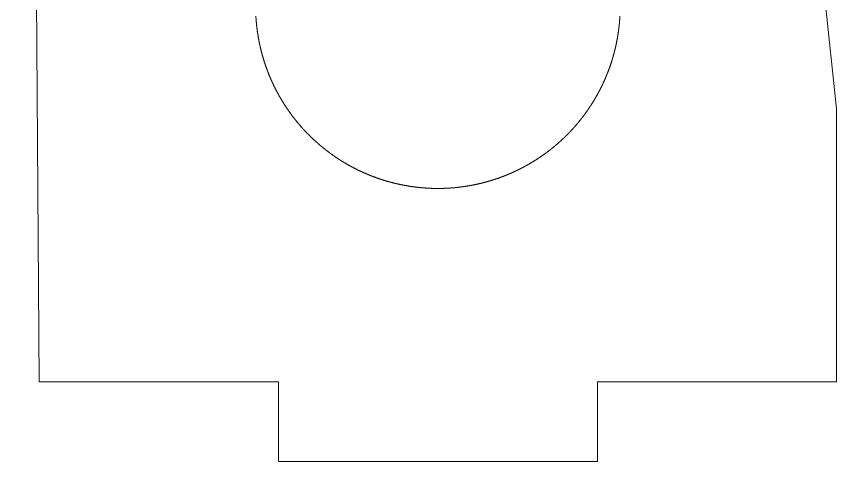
# Model space of a CAD drawing. Extents: x -174 to 35, y -750 to 0.
# Drawn here: x -174.47 to -156.47, y -729.12 to -719.34 of the extents above; entities that cross this region are included whole.
import ezdxf

# ---------------------------------------------------------------- set-up
doc = ezdxf.new("R2010")
doc.units = 0
doc.layers.get('0').update_dxf_attribs({"linetype": 'CONTINUOUS', "lineweight": 5, "true_color": 0xffffff})

# ---------------------------------------------------------------- blocks, each defined once
blk = doc.blocks.new('SHAPE2DVIEW')
at = {"color": 0}
for p, q in [((-145, 0), (-140, -732.5)), ((35, -672.5), (-37.2, 0)), ((35, -732.5), (35, -672.5)), ((-140, -732.5), (-87.5, -732.5)), ((-87.5, -732.5), (-87.5, -750)), ((-17.5, -732.5), (35, -732.5)), ((-17.5, -750), (-17.5, -732.5)), ((-87.5, -750), (-17.5, -750))]:
    blk.add_line(p, q, dxfattribs=at)
blk.add_lwpolyline([(-12.56, -652.19), (-12.56, -652.24), (-12.57, -652.29), (-12.57, -652.33), (-12.57, -652.38), (-12.57, -652.43), (-12.58, -652.48), (-12.58, -652.53), (-12.58, -652.58), (-12.59, -652.63), (-12.59, -652.68), (-12.59, -652.73), (-12.6, -652.78), (-12.6, -652.83), (-12.6, -652.88), (-12.61, -652.93), (-12.61, -652.98), (-12.62, -653.03), (-12.62, -653.08), (-12.62, -653.13), (-12.63, -653.18), (-12.63, -653.23), (-12.63, -653.28), (-12.64, -653.33), (-12.64, -653.38), (-12.65, -653.43), (-12.65, -653.48), (-12.66, -653.53), (-12.66, -653.58), (-12.67, -653.63), (-12.67, -653.68), (-12.67, -653.73), (-12.68, -653.78), (-12.68, -653.83), (-12.69, -653.88), (-12.69, -653.93), (-12.7, -653.98), (-12.7, -654.03), (-12.71, -654.08), (-12.71, -654.13), (-12.72, -654.18), (-12.72, -654.23), (-12.73, -654.28), (-12.73, -654.33), (-12.74, -654.38), (-12.75, -654.43), (-12.75, -654.48), (-12.76, -654.53), (-12.76, -654.58), (-12.77, -654.63), (-12.77, -654.68), (-12.78, -654.73), (-12.79, -654.77), (-12.79, -654.82), (-12.8, -654.87), (-12.8, -654.92), (-12.81, -654.97), (-12.82, -655.02), (-12.82, -655.07), (-12.83, -655.12), (-12.84, -655.17), (-12.84, -655.22), (-12.85, -655.27), (-12.86, -655.32), (-12.86, -655.37), (-12.87, -655.42), (-12.88, -655.47), (-12.88, -655.52), (-12.89, -655.57), (-12.9, -655.62), (-12.9, -655.67), (-12.91, -655.72), (-12.92, -655.77), (-12.93, -655.82), (-12.93, -655.87), (-12.94, -655.91), (-12.95, -655.96), (-12.95, -656.01), (-12.96, -656.06), (-12.97, -656.11), (-12.98, -656.16), (-12.99, -656.21), (-12.99, -656.26), (-13, -656.31), (-13.01, -656.36), (-13.02, -656.41), (-13.02, -656.46), (-13.03, -656.51), (-13.04, -656.56), (-13.05, -656.61), (-13.06, -656.66), (-13.07, -656.7), (-13.07, -656.75), (-13.08, -656.8), (-13.09, -656.85), (-13.1, -656.9), (-13.11, -656.95), (-13.12, -657), (-13.13, -657.05), (-13.13, -657.1), (-13.14, -657.15), (-13.15, -657.2), (-13.16, -657.25), (-13.17, -657.3), (-13.18, -657.34), (-13.19, -657.39), (-13.2, -657.44), (-13.21, -657.49), (-13.22, -657.54), (-13.23, -657.59), (-13.24, -657.64), (-13.25, -657.69), (-13.26, -657.74), (-13.27, -657.79), (-13.27, -657.84), (-13.28, -657.88), (-13.29, -657.93), (-13.3, -657.98), (-13.31, -658.03), (-13.32, -658.08), (-13.33, -658.13), (-13.34, -658.18), (-13.36, -658.23), (-13.37, -658.28), (-13.38, -658.33), (-13.39, -658.37), (-13.4, -658.42), (-13.41, -658.47), (-13.42, -658.52), (-13.43, -658.57), (-13.44, -658.62), (-13.45, -658.67), (-13.46, -658.72), (-13.47, -658.76), (-13.48, -658.81), (-13.49, -658.86), (-13.51, -658.91), (-13.52, -658.96), (-13.53, -659.01), (-13.54, -659.06), (-13.55, -659.11), (-13.56, -659.15), (-13.57, -659.2), (-13.58, -659.25), (-13.6, -659.3), (-13.61, -659.35), (-13.62, -659.4), (-13.63, -659.45), (-13.64, -659.49), (-13.66, -659.54), (-13.67, -659.59), (-13.68, -659.64), (-13.69, -659.69), (-13.7, -659.74), (-13.72, -659.79), (-13.73, -659.83), (-13.74, -659.88), (-13.75, -659.93), (-13.76, -659.98), (-13.78, -660.03), (-13.79, -660.08), (-13.8, -660.12), (-13.82, -660.17), (-13.83, -660.22), (-13.84, -660.27), (-13.85, -660.32), (-13.87, -660.37), (-13.88, -660.41), (-13.89, -660.46), (-13.91, -660.51), (-13.92, -660.56), (-13.93, -660.61), (-13.95, -660.66), (-13.96, -660.7), (-13.97, -660.75), (-13.99, -660.8), (-14, -660.85), (-14.01, -660.9), (-14.03, -660.94), (-14.04, -660.99), (-14.05, -661.04), (-14.07, -661.09), (-14.08, -661.14), (-14.1, -661.19), (-14.11, -661.23), (-14.12, -661.28), (-14.14, -661.33), (-14.15, -661.38), (-14.17, -661.42), (-14.18, -661.47), (-14.2, -661.52), (-14.21, -661.57), (-14.22, -661.62), (-14.24, -661.66), (-14.25, -661.71), (-14.27, -661.76), (-14.28, -661.81), (-14.3, -661.86), (-14.31, -661.9), (-14.33, -661.95), (-14.34, -662), (-14.36, -662.05), (-14.37, -662.09), (-14.39, -662.14), (-14.4, -662.19), (-14.42, -662.24), (-14.43, -662.28), (-14.45, -662.33), (-14.46, -662.38), (-14.48, -662.43), (-14.49, -662.47), (-14.51, -662.52), (-14.53, -662.57), (-14.54, -662.62), (-14.56, -662.66), (-14.57, -662.71), (-14.59, -662.76), (-14.61, -662.81), (-14.62, -662.85), (-14.64, -662.9), (-14.65, -662.95), (-14.67, -663), (-14.69, -663.04), (-14.7, -663.09), (-14.72, -663.14), (-14.74, -663.19), (-14.75, -663.23), (-14.77, -663.28), (-14.79, -663.33), (-14.8, -663.37), (-14.82, -663.42), (-14.84, -663.47), (-14.85, -663.51), (-14.87, -663.56), (-14.89, -663.61), (-14.9, -663.66), (-14.92, -663.7), (-14.94, -663.75), (-14.95, -663.8), (-14.97, -663.84), (-14.99, -663.89), (-15.01, -663.94), (-15.02, -663.98), (-15.04, -664.03), (-15.06, -664.08), (-15.08, -664.12), (-15.09, -664.17), (-15.11, -664.22), (-15.13, -664.27), (-15.15, -664.31), (-15.17, -664.36), (-15.18, -664.41), (-15.2, -664.45), (-15.22, -664.5), (-15.24, -664.55), (-15.26, -664.59), (-15.27, -664.64), (-15.29, -664.68), (-15.31, -664.73), (-15.33, -664.78), (-15.35, -664.82), (-15.37, -664.87), (-15.39, -664.92), (-15.4, -664.96), (-15.42, -665.01), (-15.44, -665.06), (-15.46, -665.1), (-15.48, -665.15), (-15.5, -665.19), (-15.52, -665.24), (-15.54, -665.29), (-15.56, -665.33), (-15.57, -665.38), (-15.59, -665.43), (-15.61, -665.47), (-15.63, -665.52), (-15.65, -665.56), (-15.67, -665.61), (-15.69, -665.66), (-15.71, -665.7), (-15.73, -665.75), (-15.75, -665.79), (-15.77, -665.84), (-15.79, -665.89), (-15.81, -665.93), (-15.83, -665.98), (-15.85, -666.02), (-15.87, -666.07), (-15.89, -666.12), (-15.91, -666.16), (-15.93, -666.21), (-15.95, -666.25), (-15.97, -666.3), (-15.99, -666.34), (-16.01, -666.39), (-16.03, -666.43), (-16.05, -666.48), (-16.07, -666.53), (-16.09, -666.57), (-16.11, -666.62), (-16.14, -666.66), (-16.16, -666.71), (-16.18, -666.75), (-16.2, -666.8), (-16.22, -666.84), (-16.24, -666.89), (-16.26, -666.93), (-16.28, -666.98), (-16.3, -667.03), (-16.33, -667.07), (-16.35, -667.12), (-16.37, -667.16), (-16.39, -667.21), (-16.41, -667.25), (-16.43, -667.3), (-16.45, -667.34), (-16.48, -667.39), (-16.5, -667.43), (-16.52, -667.48), (-16.54, -667.52), (-16.56, -667.57), (-16.59, -667.61), (-16.61, -667.66), (-16.63, -667.7), (-16.65, -667.75), (-16.67, -667.79), (-16.7, -667.84), (-16.72, -667.88), (-16.74, -667.92), (-16.76, -667.97), (-16.79, -668.01), (-16.81, -668.06), (-16.83, -668.1), (-16.85, -668.15), (-16.88, -668.19), (-16.9, -668.24), (-16.92, -668.28), (-16.94, -668.33), (-16.97, -668.37), (-16.99, -668.41), (-17.01, -668.46), (-17.04, -668.5), (-17.06, -668.55), (-17.08, -668.59), (-17.11, -668.64), (-17.13, -668.68), (-17.15, -668.72), (-17.18, -668.77), (-17.2, -668.81), (-17.22, -668.86), (-17.25, -668.9), (-17.27, -668.95), (-17.29, -668.99), (-17.32, -669.03), (-17.34, -669.08), (-17.37, -669.12), (-17.39, -669.17), (-17.41, -669.21), (-17.44, -669.25), (-17.46, -669.3), (-17.49, -669.34), (-17.51, -669.38), (-17.53, -669.43), (-17.56, -669.47), (-17.58, -669.52), (-17.61, -669.56), (-17.63, -669.6), (-17.66, -669.65), (-17.68, -669.69), (-17.71, -669.73), (-17.73, -669.78), (-17.76, -669.82), (-17.78, -669.86), (-17.81, -669.91), (-17.83, -669.95), (-17.86, -669.99), (-17.88, -670.04), (-17.91, -670.08), (-17.93, -670.12), (-17.96, -670.17), (-17.98, -670.21), (-18.01, -670.25), (-18.03, -670.3), (-18.06, -670.34), (-18.08, -670.38), (-18.11, -670.42), (-18.13, -670.47), (-18.16, -670.51), (-18.18, -670.55), (-18.21, -670.6), (-18.24, -670.64), (-18.26, -670.68), (-18.29, -670.73), (-18.31, -670.77), (-18.34, -670.81), (-18.37, -670.85), (-18.39, -670.9), (-18.42, -670.94), (-18.44, -670.98), (-18.47, -671.02), (-18.5, -671.07), (-18.52, -671.11), (-18.55, -671.15), (-18.58, -671.19), (-18.6, -671.24), (-18.63, -671.28), (-18.66, -671.32), (-18.68, -671.36), (-18.71, -671.41), (-18.74, -671.45), (-18.76, -671.49), (-18.79, -671.53), (-18.82, -671.57), (-18.84, -671.62), (-18.87, -671.66), (-18.9, -671.7), (-18.92, -671.74), (-18.95, -671.78), (-18.98, -671.83), (-19.01, -671.87), (-19.03, -671.91), (-19.06, -671.95), (-19.09, -671.99), (-19.12, -672.03), (-19.14, -672.08), (-19.17, -672.12), (-19.2, -672.16), (-19.23, -672.2), (-19.25, -672.24), (-19.28, -672.28), (-19.31, -672.33), (-19.34, -672.37), (-19.37, -672.41), (-19.39, -672.45), (-19.42, -672.49), (-19.45, -672.53), (-19.48, -672.57), (-19.51, -672.62), (-19.54, -672.66), (-19.56, -672.7), (-19.59, -672.74), (-19.62, -672.78), (-19.65, -672.82), (-19.68, -672.86), (-19.71, -672.9), (-19.73, -672.94), (-19.76, -672.99), (-19.79, -673.03), (-19.82, -673.07), (-19.85, -673.11), (-19.88, -673.15), (-19.91, -673.19), (-19.94, -673.23), (-19.97, -673.27), (-20, -673.31), (-20.02, -673.35), (-20.05, -673.39), (-20.08, -673.43), (-20.11, -673.47), (-20.14, -673.51), (-20.17, -673.55), (-20.2, -673.6), (-20.23, -673.64), (-20.26, -673.68), (-20.29, -673.72), (-20.32, -673.76), (-20.35, -673.8), (-20.38, -673.84), (-20.41, -673.88), (-20.44, -673.92), (-20.47, -673.96), (-20.5, -674), (-20.53, -674.04), (-20.56, -674.08), (-20.59, -674.12), (-20.62, -674.16), (-20.65, -674.2), (-20.68, -674.24), (-20.71, -674.28), (-20.74, -674.32), (-20.77, -674.36), (-20.8, -674.4), (-20.83, -674.43), (-20.86, -674.47), (-20.89, -674.51), (-20.92, -674.55), (-20.95, -674.59), (-20.98, -674.63), (-21.01, -674.67), (-21.05, -674.71), (-21.08, -674.75), (-21.11, -674.79), (-21.14, -674.83), (-21.17, -674.87), (-21.2, -674.91), (-21.23, -674.95), (-21.26, -674.99), (-21.29, -675.02), (-21.33, -675.06), (-21.36, -675.1), (-21.39, -675.14), (-21.42, -675.18), (-21.45, -675.22), (-21.48, -675.26), (-21.51, -675.3), (-21.55, -675.34), (-21.58, -675.37), (-21.61, -675.41), (-21.64, -675.45), (-21.67, -675.49), (-21.71, -675.53), (-21.74, -675.57), (-21.77, -675.6), (-21.8, -675.64), (-21.83, -675.68), (-21.87, -675.72), (-21.9, -675.76), (-21.93, -675.8), (-21.96, -675.83), (-21.99, -675.87), (-22.03, -675.91), (-22.06, -675.95), (-22.09, -675.99), (-22.12, -676.03), (-22.16, -676.06), (-22.19, -676.1), (-22.22, -676.14), (-22.25, -676.18), (-22.29, -676.21), (-22.32, -676.25), (-22.35, -676.29), (-22.39, -676.33), (-22.42, -676.37), (-22.45, -676.4), (-22.48, -676.44), (-22.52, -676.48), (-22.55, -676.52), (-22.58, -676.55), (-22.62, -676.59), (-22.65, -676.63), (-22.68, -676.66), (-22.72, -676.7), (-22.75, -676.74), (-22.78, -676.78), (-22.82, -676.81), (-22.85, -676.85), (-22.88, -676.89), (-22.92, -676.92), (-22.95, -676.96), (-22.99, -677), (-23.02, -677.04), (-23.05, -677.07), (-23.09, -677.11), (-23.12, -677.15), (-23.16, -677.18), (-23.19, -677.22), (-23.22, -677.26), (-23.26, -677.29), (-23.29, -677.33), (-23.33, -677.37), (-23.36, -677.4), (-23.39, -677.44), (-23.43, -677.47), (-23.46, -677.51), (-23.5, -677.55), (-23.53, -677.58), (-23.57, -677.62), (-23.6, -677.66), (-23.64, -677.69), (-23.67, -677.73), (-23.7, -677.76), (-23.74, -677.8), (-23.77, -677.84), (-23.81, -677.87), (-23.84, -677.91), (-23.88, -677.94), (-23.91, -677.98), (-23.95, -678.01), (-23.98, -678.05), (-24.02, -678.09), (-24.05, -678.12), (-24.09, -678.16), (-24.12, -678.19), (-24.16, -678.23), (-24.19, -678.26), (-24.23, -678.3), (-24.27, -678.33), (-24.3, -678.37), (-24.34, -678.4), (-24.37, -678.44), (-24.41, -678.47), (-24.44, -678.51), (-24.48, -678.54), (-24.51, -678.58), (-24.55, -678.61), (-24.59, -678.65), (-24.62, -678.68), (-24.66, -678.72), (-24.69, -678.75), (-24.73, -678.79), (-24.77, -678.82), (-24.8, -678.86), (-24.84, -678.89), (-24.87, -678.93), (-24.91, -678.96), (-24.95, -679), (-24.98, -679.03), (-25.02, -679.07), (-25.06, -679.1), (-25.09, -679.13), (-25.13, -679.17), (-25.16, -679.2), (-25.2, -679.24), (-25.24, -679.27), (-25.27, -679.3), (-25.31, -679.34), (-25.35, -679.37), (-25.38, -679.41), (-25.42, -679.44), (-25.46, -679.47), (-25.49, -679.51), (-25.53, -679.54), (-25.57, -679.58), (-25.61, -679.61), (-25.64, -679.64), (-25.68, -679.68), (-25.72, -679.71), (-25.75, -679.74), (-25.79, -679.78), (-25.83, -679.81), (-25.87, -679.84), (-25.9, -679.88), (-25.94, -679.91), (-25.98, -679.94), (-26.02, -679.98), (-26.05, -680.01), (-26.09, -680.04), (-26.13, -680.08), (-26.17, -680.11), (-26.2, -680.14), (-26.24, -680.17), (-26.28, -680.21), (-26.32, -680.24), (-26.35, -680.27), (-26.39, -680.3), (-26.43, -680.34), (-26.47, -680.37), (-26.51, -680.4), (-26.54, -680.43), (-26.58, -680.47), (-26.62, -680.5), (-26.66, -680.53), (-26.7, -680.56), (-26.73, -680.6), (-26.77, -680.63), (-26.81, -680.66), (-26.85, -680.69), (-26.89, -680.73), (-26.93, -680.76), (-26.96, -680.79), (-27, -680.82), (-27.04, -680.85), (-27.08, -680.88), (-27.12, -680.92), (-27.16, -680.95), (-27.2, -680.98), (-27.24, -681.01), (-27.27, -681.04), (-27.31, -681.07), (-27.35, -681.11), (-27.39, -681.14), (-27.43, -681.17), (-27.47, -681.2), (-27.51, -681.23), (-27.55, -681.26), (-27.59, -681.29), (-27.62, -681.32), (-27.66, -681.36), (-27.7, -681.39), (-27.74, -681.42), (-27.78, -681.45), (-27.82, -681.48), (-27.86, -681.51), (-27.9, -681.54), (-27.94, -681.57), (-27.98, -681.6), (-28.02, -681.63), (-28.06, -681.66), (-28.1, -681.69), (-28.14, -681.72), (-28.18, -681.76), (-28.22, -681.79), (-28.26, -681.82), (-28.3, -681.85), (-28.34, -681.88), (-28.38, -681.91), (-28.42, -681.94), (-28.46, -681.97), (-28.5, -682), (-28.54, -682.03), (-28.58, -682.06), (-28.62, -682.09), (-28.66, -682.12), (-28.7, -682.15), (-28.74, -682.18), (-28.78, -682.21), (-28.82, -682.24), (-28.86, -682.26), (-28.9, -682.29), (-28.94, -682.32), (-28.98, -682.35), (-29.02, -682.38), (-29.06, -682.41), (-29.1, -682.44), (-29.14, -682.47), (-29.18, -682.5), (-29.22, -682.53), (-29.26, -682.56), (-29.3, -682.59), (-29.34, -682.62), (-29.38, -682.64), (-29.43, -682.67), (-29.47, -682.7), (-29.51, -682.73), (-29.55, -682.76), (-29.59, -682.79), (-29.63, -682.82), (-29.67, -682.85), (-29.71, -682.87), (-29.75, -682.9), (-29.79, -682.93), (-29.84, -682.96), (-29.88, -682.99), (-29.92, -683.02), (-29.96, -683.04), (-30, -683.07), (-30.04, -683.1), (-30.08, -683.13), (-30.12, -683.16), (-30.17, -683.18), (-30.21, -683.21), (-30.25, -683.24), (-30.29, -683.27), (-30.33, -683.3), (-30.37, -683.32), (-30.42, -683.35), (-30.46, -683.38), (-30.5, -683.41), (-30.54, -683.43), (-30.58, -683.46), (-30.62, -683.49), (-30.67, -683.52), (-30.71, -683.54), (-30.75, -683.57), (-30.79, -683.6), (-30.83, -683.62), (-30.88, -683.65), (-30.92, -683.68), (-30.96, -683.71), (-31, -683.73), (-31.04, -683.76), (-31.09, -683.79), (-31.13, -683.81), (-31.17, -683.84), (-31.21, -683.87), (-31.26, -683.89), (-31.3, -683.92), (-31.34, -683.95), (-31.38, -683.97), (-31.43, -684), (-31.47, -684.02), (-31.51, -684.05), (-31.55, -684.08), (-31.6, -684.1), (-31.64, -684.13), (-31.68, -684.16), (-31.72, -684.18), (-31.77, -684.21), (-31.81, -684.23), (-31.85, -684.26), (-31.9, -684.28), (-31.94, -684.31), (-31.98, -684.34), (-32.02, -684.36), (-32.07, -684.39), (-32.11, -684.41), (-32.15, -684.44), (-32.2, -684.46), (-32.24, -684.49), (-32.28, -684.51), (-32.33, -684.54), (-32.37, -684.56), (-32.41, -684.59), (-32.46, -684.62), (-32.5, -684.64), (-32.54, -684.67), (-32.59, -684.69), (-32.63, -684.71), (-32.67, -684.74), (-32.72, -684.76), (-32.76, -684.79), (-32.8, -684.81), (-32.85, -684.84), (-32.89, -684.86), (-32.93, -684.89), (-32.98, -684.91), (-33.02, -684.94), (-33.06, -684.96), (-33.11, -684.98), (-33.15, -685.01), (-33.2, -685.03), (-33.24, -685.06), (-33.28, -685.08), (-33.33, -685.11), (-33.37, -685.13), (-33.41, -685.15), (-33.46, -685.18), (-33.5, -685.2), (-33.55, -685.22), (-33.59, -685.25), (-33.63, -685.27), (-33.68, -685.3), (-33.72, -685.32), (-33.77, -685.34), (-33.81, -685.37), (-33.86, -685.39), (-33.9, -685.41), (-33.94, -685.44), (-33.99, -685.46), (-34.03, -685.48), (-34.08, -685.5), (-34.12, -685.53), (-34.17, -685.55), (-34.21, -685.57), (-34.25, -685.6), (-34.3, -685.62), (-34.34, -685.64), (-34.39, -685.66), (-34.43, -685.69), (-34.48, -685.71), (-34.52, -685.73), (-34.57, -685.75), (-34.61, -685.78), (-34.66, -685.8), (-34.7, -685.82), (-34.75, -685.84), (-34.79, -685.87), (-34.84, -685.89), (-34.88, -685.91), (-34.93, -685.93), (-34.97, -685.95), (-35.02, -685.98), (-35.06, -686), (-35.11, -686.02), (-35.15, -686.04), (-35.2, -686.06), (-35.24, -686.08), (-35.29, -686.11), (-35.33, -686.13), (-35.38, -686.15), (-35.42, -686.17), (-35.47, -686.19), (-35.51, -686.21), (-35.56, -686.23), (-35.6, -686.26), (-35.65, -686.28), (-35.69, -686.3), (-35.74, -686.32), (-35.78, -686.34), (-35.83, -686.36), (-35.87, -686.38), (-35.92, -686.4), (-35.97, -686.42), (-36.01, -686.44), (-36.06, -686.46), (-36.1, -686.48), (-36.15, -686.5), (-36.19, -686.53), (-36.24, -686.55), (-36.28, -686.57), (-36.33, -686.59), (-36.38, -686.61), (-36.42, -686.63), (-36.47, -686.65), (-36.51, -686.67), (-36.56, -686.69), (-36.61, -686.71), (-36.65, -686.73), (-36.7, -686.75), (-36.74, -686.77), (-36.79, -686.79), (-36.84, -686.81), (-36.88, -686.82), (-36.93, -686.84), (-36.97, -686.86), (-37.02, -686.88), (-37.07, -686.9), (-37.11, -686.92), (-37.16, -686.94), (-37.2, -686.96), (-37.25, -686.98), (-37.3, -687), (-37.34, -687.02), (-37.39, -687.04), (-37.44, -687.05), (-37.48, -687.07), (-37.53, -687.09), (-37.57, -687.11), (-37.62, -687.13), (-37.67, -687.15), (-37.71, -687.17), (-37.76, -687.19), (-37.81, -687.2), (-37.85, -687.22), (-37.9, -687.24), (-37.95, -687.26), (-37.99, -687.28), (-38.04, -687.29), (-38.09, -687.31), (-38.13, -687.33), (-38.18, -687.35), (-38.23, -687.37), (-38.27, -687.38), (-38.32, -687.4), (-38.37, -687.42), (-38.41, -687.44), (-38.46, -687.46), (-38.51, -687.47), (-38.55, -687.49), (-38.6, -687.51), (-38.65, -687.52), (-38.69, -687.54), (-38.74, -687.56), (-38.79, -687.58), (-38.84, -687.59), (-38.88, -687.61), (-38.93, -687.63), (-38.98, -687.64), (-39.02, -687.66), (-39.07, -687.68), (-39.12, -687.69), (-39.16, -687.71), (-39.21, -687.73), (-39.26, -687.74), (-39.31, -687.76), (-39.35, -687.78), (-39.4, -687.79), (-39.45, -687.81), (-39.5, -687.83), (-39.54, -687.84), (-39.59, -687.86), (-39.64, -687.88), (-39.68, -687.89), (-39.73, -687.91), (-39.78, -687.92), (-39.83, -687.94), (-39.87, -687.96), (-39.92, -687.97), (-39.97, -687.99), (-40.02, -688), (-40.06, -688.02), (-40.11, -688.03), (-40.16, -688.05), (-40.21, -688.06), (-40.25, -688.08), (-40.3, -688.09), (-40.35, -688.11), (-40.4, -688.13), (-40.44, -688.14), (-40.49, -688.16), (-40.54, -688.17), (-40.59, -688.19), (-40.64, -688.2), (-40.68, -688.21), (-40.73, -688.23), (-40.78, -688.24), (-40.83, -688.26), (-40.87, -688.27), (-40.92, -688.29), (-40.97, -688.3), (-41.02, -688.32), (-41.07, -688.33), (-41.11, -688.35), (-41.16, -688.36), (-41.21, -688.37), (-41.26, -688.39), (-41.31, -688.4), (-41.35, -688.42), (-41.4, -688.43), (-41.45, -688.44), (-41.5, -688.46), (-41.55, -688.47), (-41.59, -688.48), (-41.64, -688.5), (-41.69, -688.51), (-41.74, -688.53), (-41.79, -688.54), (-41.84, -688.55), (-41.88, -688.57), (-41.93, -688.58), (-41.98, -688.59), (-42.03, -688.6), (-42.08, -688.62), (-42.12, -688.63), (-42.17, -688.64), (-42.22, -688.66), (-42.27, -688.67), (-42.32, -688.68), (-42.37, -688.7), (-42.41, -688.71), (-42.46, -688.72), (-42.51, -688.73), (-42.56, -688.75), (-42.61, -688.76), (-42.66, -688.77), (-42.71, -688.78), (-42.75, -688.79), (-42.8, -688.81), (-42.85, -688.82), (-42.9, -688.83), (-42.95, -688.84), (-43, -688.85), (-43.04, -688.87), (-43.09, -688.88), (-43.14, -688.89), (-43.19, -688.9), (-43.24, -688.91), (-43.29, -688.92), (-43.34, -688.94), (-43.39, -688.95), (-43.43, -688.96), (-43.48, -688.97), (-43.53, -688.98), (-43.58, -688.99), (-43.63, -689), (-43.68, -689.01), (-43.73, -689.03), (-43.78, -689.04), (-43.82, -689.05), (-43.87, -689.06), (-43.92, -689.07), (-43.97, -689.08), (-44.02, -689.09), (-44.07, -689.1), (-44.12, -689.11), (-44.17, -689.12), (-44.21, -689.13), (-44.26, -689.14), (-44.31, -689.15), (-44.36, -689.16), (-44.41, -689.17), (-44.46, -689.18), (-44.51, -689.19), (-44.56, -689.2), (-44.61, -689.21), (-44.66, -689.22), (-44.7, -689.23), (-44.75, -689.24), (-44.8, -689.25), (-44.85, -689.26), (-44.9, -689.27), (-44.95, -689.28), (-45, -689.29), (-45.05, -689.3), (-45.1, -689.31), (-45.15, -689.32), (-45.2, -689.33), (-45.24, -689.34), (-45.29, -689.35), (-45.34, -689.35), (-45.39, -689.36), (-45.44, -689.37), (-45.49, -689.38), (-45.54, -689.39), (-45.59, -689.4), (-45.64, -689.41), (-45.69, -689.42), (-45.74, -689.42), (-45.79, -689.43), (-45.84, -689.44), (-45.88, -689.45), (-45.93, -689.46), (-45.98, -689.47), (-46.03, -689.47), (-46.08, -689.48), (-46.13, -689.49), (-46.18, -689.5), (-46.23, -689.51), (-46.28, -689.51), (-46.33, -689.52), (-46.38, -689.53), (-46.43, -689.54), (-46.48, -689.54), (-46.53, -689.55), (-46.58, -689.56), (-46.63, -689.57), (-46.68, -689.57), (-46.72, -689.58), (-46.77, -689.59), (-46.82, -689.6), (-46.87, -689.6), (-46.92, -689.61), (-46.97, -689.62), (-47.02, -689.62), (-47.07, -689.63), (-47.12, -689.64), (-47.17, -689.64), (-47.22, -689.65), (-47.27, -689.66), (-47.32, -689.66), (-47.37, -689.67), (-47.42, -689.68), (-47.47, -689.68), (-47.52, -689.69), (-47.57, -689.69), (-47.62, -689.7), (-47.67, -689.71), (-47.72, -689.71), (-47.77, -689.72), (-47.82, -689.72), (-47.86, -689.73), (-47.91, -689.74), (-47.96, -689.74), (-48.01, -689.75), (-48.06, -689.75), (-48.11, -689.76), (-48.16, -689.76), (-48.21, -689.77), (-48.26, -689.77), (-48.31, -689.78), (-48.36, -689.79), (-48.41, -689.79), (-48.46, -689.8), (-48.51, -689.8), (-48.56, -689.81), (-48.61, -689.81), (-48.66, -689.82), (-48.71, -689.82), (-48.76, -689.82), (-48.81, -689.83), (-48.86, -689.83), (-48.91, -689.84), (-48.96, -689.84), (-49.01, -689.85), (-49.06, -689.85), (-49.11, -689.86), (-49.16, -689.86), (-49.21, -689.86), (-49.26, -689.87), (-49.31, -689.87), (-49.36, -689.88), (-49.41, -689.88), (-49.46, -689.88), (-49.51, -689.89), (-49.56, -689.89), (-49.61, -689.9), (-49.66, -689.9), (-49.71, -689.9), (-49.76, -689.91), (-49.81, -689.91), (-49.86, -689.91), (-49.91, -689.92), (-49.96, -689.92), (-50.01, -689.92), (-50.06, -689.93), (-50.11, -689.93), (-50.16, -689.93), (-50.21, -689.93), (-50.26, -689.94), (-50.31, -689.94), (-50.36, -689.94), (-50.41, -689.95), (-50.46, -689.95), (-50.51, -689.95), (-50.56, -689.95), (-50.61, -689.96), (-50.66, -689.96), (-50.71, -689.96), (-50.75, -689.96), (-50.8, -689.96), (-50.85, -689.97), (-50.9, -689.97), (-50.95, -689.97), (-51, -689.97), (-51.05, -689.97), (-51.1, -689.98), (-51.15, -689.98), (-51.2, -689.98), (-51.25, -689.98), (-51.3, -689.98), (-51.35, -689.98), (-51.4, -689.99), (-51.45, -689.99), (-51.5, -689.99), (-51.55, -689.99), (-51.6, -689.99), (-51.65, -689.99), (-51.7, -689.99), (-51.75, -689.99), (-51.8, -689.99), (-51.85, -689.99), (-51.9, -690), (-51.95, -690), (-52, -690), (-52.05, -690), (-52.1, -690), (-52.15, -690), (-52.2, -690), (-52.25, -690), (-52.3, -690), (-52.35, -690), (-52.4, -690), (-52.45, -690), (-52.5, -690), (-52.55, -690), (-52.6, -690), (-52.65, -690), (-52.7, -690), (-52.75, -690), (-52.8, -690), (-52.85, -690), (-52.9, -690), (-52.95, -690), (-53, -690), (-53.05, -690), (-53.1, -690), (-53.15, -689.99), (-53.2, -689.99), (-53.25, -689.99), (-53.3, -689.99), (-53.35, -689.99), (-53.4, -689.99), (-53.45, -689.99), (-53.5, -689.99), (-53.55, -689.99), (-53.6, -689.98), (-53.65, -689.98), (-53.7, -689.98), (-53.75, -689.98), (-53.8, -689.98), (-53.85, -689.98), (-53.9, -689.98), (-53.95, -689.97), (-54, -689.97), (-54.05, -689.97), (-54.1, -689.97), (-54.15, -689.97), (-54.2, -689.96), (-54.25, -689.96), (-54.3, -689.96), (-54.35, -689.96), (-54.4, -689.95), (-54.45, -689.95), (-54.5, -689.95), (-54.55, -689.95), (-54.6, -689.94), (-54.65, -689.94), (-54.7, -689.94), (-54.75, -689.94), (-54.8, -689.93), (-54.85, -689.93), (-54.9, -689.93), (-54.95, -689.92), (-55, -689.92), (-55.05, -689.92), (-55.1, -689.92), (-55.15, -689.91), (-55.2, -689.91), (-55.25, -689.91), (-55.3, -689.9), (-55.35, -689.9), (-55.4, -689.89), (-55.45, -689.89), (-55.5, -689.89), (-55.55, -689.88), (-55.6, -689.88), (-55.65, -689.88), (-55.7, -689.87), (-55.75, -689.87), (-55.8, -689.86), (-55.85, -689.86), (-55.9, -689.86), (-55.95, -689.85), (-56, -689.85), (-56.05, -689.84), (-56.1, -689.84), (-56.15, -689.83), (-56.2, -689.83), (-56.25, -689.82), (-56.3, -689.82), (-56.35, -689.81), (-56.4, -689.81), (-56.45, -689.8), (-56.5, -689.8), (-56.55, -689.79), (-56.6, -689.79), (-56.65, -689.78), (-56.7, -689.78), (-56.75, -689.77), (-56.8, -689.77), (-56.85, -689.76), (-56.9, -689.76), (-56.95, -689.75), (-56.99, -689.75), (-57.04, -689.74), (-57.09, -689.74), (-57.14, -689.73), (-57.19, -689.72), (-57.24, -689.72), (-57.29, -689.71), (-57.34, -689.71), (-57.39, -689.7), (-57.44, -689.69), (-57.49, -689.69), (-57.54, -689.68), (-57.59, -689.67), (-57.64, -689.67), (-57.69, -689.66), (-57.74, -689.66), (-57.79, -689.65), (-57.84, -689.64), (-57.89, -689.64), (-57.94, -689.63), (-57.99, -689.62), (-58.04, -689.61), (-58.09, -689.61), (-58.14, -689.6), (-58.19, -689.59), (-58.23, -689.59), (-58.28, -689.58), (-58.33, -689.57), (-58.38, -689.57), (-58.43, -689.56), (-58.48, -689.55), (-58.53, -689.54), (-58.58, -689.54), (-58.63, -689.53), (-58.68, -689.52), (-58.73, -689.51), (-58.78, -689.5), (-58.83, -689.5), (-58.88, -689.49), (-58.93, -689.48), (-58.98, -689.47), (-59.03, -689.46), (-59.07, -689.46), (-59.12, -689.45), (-59.17, -689.44), (-59.22, -689.43), (-59.27, -689.42), (-59.32, -689.41), (-59.37, -689.41), (-59.42, -689.4), (-59.47, -689.39), (-59.52, -689.38), (-59.57, -689.37), (-59.62, -689.36), (-59.67, -689.35), (-59.71, -689.34), (-59.76, -689.33), (-59.81, -689.33), (-59.86, -689.32), (-59.91, -689.31), (-59.96, -689.3), (-60.01, -689.29), (-60.06, -689.28), (-60.11, -689.27), (-60.16, -689.26), (-60.21, -689.25), (-60.26, -689.24), (-60.3, -689.23), (-60.35, -689.22), (-60.4, -689.21), (-60.45, -689.2), (-60.5, -689.19), (-60.55, -689.18), (-60.6, -689.17), (-60.65, -689.16), (-60.7, -689.15), (-60.74, -689.14), (-60.79, -689.13), (-60.84, -689.12), (-60.89, -689.11), (-60.94, -689.1), (-60.99, -689.09), (-61.04, -689.08), (-61.09, -689.07), (-61.14, -689.06), (-61.18, -689.05), (-61.23, -689.03), (-61.28, -689.02), (-61.33, -689.01), (-61.38, -689), (-61.43, -688.99), (-61.48, -688.98), (-61.53, -688.97), (-61.57, -688.96), (-61.62, -688.95), (-61.67, -688.93), (-61.72, -688.92), (-61.77, -688.91), (-61.82, -688.9), (-61.87, -688.89), (-61.92, -688.88), (-61.96, -688.86), (-62.01, -688.85), (-62.06, -688.84), (-62.11, -688.83), (-62.16, -688.82), (-62.21, -688.8), (-62.26, -688.79), (-62.3, -688.78), (-62.35, -688.77), (-62.4, -688.76), (-62.45, -688.74), (-62.5, -688.73), (-62.55, -688.72), (-62.59, -688.71), (-62.64, -688.69), (-62.69, -688.68), (-62.74, -688.67), (-62.79, -688.65), (-62.84, -688.64), (-62.88, -688.63), (-62.93, -688.62), (-62.98, -688.6), (-63.03, -688.59), (-63.08, -688.58), (-63.13, -688.56), (-63.17, -688.55), (-63.22, -688.54), (-63.27, -688.52), (-63.32, -688.51), (-63.37, -688.5), (-63.41, -688.48), (-63.46, -688.47), (-63.51, -688.45), (-63.56, -688.44), (-63.61, -688.43), (-63.65, -688.41), (-63.7, -688.4), (-63.75, -688.39), (-63.8, -688.37), (-63.85, -688.36), (-63.89, -688.34), (-63.94, -688.33), (-63.99, -688.31), (-64.04, -688.3), (-64.09, -688.29), (-64.13, -688.27), (-64.18, -688.26), (-64.23, -688.24), (-64.28, -688.23), (-64.33, -688.21), (-64.37, -688.2), (-64.42, -688.18), (-64.47, -688.17), (-64.52, -688.15), (-64.56, -688.14), (-64.61, -688.12), (-64.66, -688.11), (-64.71, -688.09), (-64.75, -688.08), (-64.8, -688.06), (-64.85, -688.05), (-64.9, -688.03), (-64.94, -688.01), (-64.99, -688), (-65.04, -687.98), (-65.09, -687.97), (-65.13, -687.95), (-65.18, -687.94), (-65.23, -687.92), (-65.28, -687.9), (-65.32, -687.89), (-65.37, -687.87), (-65.42, -687.86), (-65.47, -687.84), (-65.51, -687.82), (-65.56, -687.81), (-65.61, -687.79), (-65.65, -687.77), (-65.7, -687.76), (-65.75, -687.74), (-65.8, -687.73), (-65.84, -687.71), (-65.89, -687.69), (-65.94, -687.68), (-65.98, -687.66), (-66.03, -687.64), (-66.08, -687.62), (-66.13, -687.61), (-66.17, -687.59), (-66.22, -687.57), (-66.27, -687.56), (-66.31, -687.54), (-66.36, -687.52), (-66.41, -687.5), (-66.45, -687.49), (-66.5, -687.47), (-66.55, -687.45), (-66.6, -687.43), (-66.64, -687.42), (-66.69, -687.4), (-66.74, -687.38), (-66.78, -687.36), (-66.83, -687.35), (-66.88, -687.33), (-66.92, -687.31), (-66.97, -687.29), (-67.02, -687.27), (-67.06, -687.26), (-67.11, -687.24), (-67.16, -687.22), (-67.2, -687.2), (-67.25, -687.18), (-67.29, -687.16), (-67.34, -687.14), (-67.39, -687.13), (-67.43, -687.11), (-67.48, -687.09), (-67.53, -687.07), (-67.57, -687.05), (-67.62, -687.03), (-67.67, -687.01), (-67.71, -686.99), (-67.76, -686.98), (-67.8, -686.96), (-67.85, -686.94), (-67.9, -686.92), (-67.94, -686.9), (-67.99, -686.88), (-68.03, -686.86), (-68.08, -686.84), (-68.13, -686.82), (-68.17, -686.8), (-68.22, -686.78), (-68.26, -686.76), (-68.31, -686.74), (-68.36, -686.72), (-68.4, -686.7), (-68.45, -686.68), (-68.49, -686.66), (-68.54, -686.64), (-68.59, -686.62), (-68.63, -686.6), (-68.68, -686.58), (-68.72, -686.56), (-68.77, -686.54), (-68.81, -686.52), (-68.86, -686.5), (-68.91, -686.48), (-68.95, -686.46), (-69, -686.44), (-69.04, -686.42), (-69.09, -686.4), (-69.13, -686.38), (-69.18, -686.36), (-69.22, -686.34), (-69.27, -686.31), (-69.32, -686.29), (-69.36, -686.27), (-69.41, -686.25), (-69.45, -686.23), (-69.5, -686.21), (-69.54, -686.19), (-69.59, -686.17), (-69.63, -686.15), (-69.68, -686.12), (-69.72, -686.1), (-69.77, -686.08), (-69.81, -686.06), (-69.86, -686.04), (-69.9, -686.02), (-69.95, -685.99), (-69.99, -685.97), (-70.04, -685.95), (-70.08, -685.93), (-70.13, -685.91), (-70.17, -685.88), (-70.22, -685.86), (-70.26, -685.84), (-70.31, -685.82), (-70.35, -685.8), (-70.4, -685.77), (-70.44, -685.75), (-70.49, -685.73), (-70.53, -685.71), (-70.57, -685.68), (-70.62, -685.66), (-70.66, -685.64), (-70.71, -685.62), (-70.75, -685.59), (-70.8, -685.57), (-70.84, -685.55), (-70.89, -685.52), (-70.93, -685.5), (-70.98, -685.48), (-71.02, -685.45), (-71.06, -685.43), (-71.11, -685.41), (-71.15, -685.38), (-71.2, -685.36), (-71.24, -685.34), (-71.28, -685.31), (-71.33, -685.29), (-71.37, -685.27), (-71.42, -685.24), (-71.46, -685.22), (-71.51, -685.2), (-71.55, -685.17), (-71.59, -685.15), (-71.64, -685.13), (-71.68, -685.1), (-71.72, -685.08), (-71.77, -685.05), (-71.81, -685.03), (-71.86, -685), (-71.9, -684.98), (-71.94, -684.96), (-71.99, -684.93), (-72.03, -684.91), (-72.07, -684.88), (-72.12, -684.86), (-72.16, -684.83), (-72.21, -684.81), (-72.25, -684.78), (-72.29, -684.76), (-72.34, -684.74), (-72.38, -684.71), (-72.42, -684.69), (-72.47, -684.66), (-72.51, -684.64), (-72.55, -684.61), (-72.6, -684.59), (-72.64, -684.56), (-72.68, -684.54), (-72.73, -684.51), (-72.77, -684.48), (-72.81, -684.46), (-72.85, -684.43), (-72.9, -684.41), (-72.94, -684.38), (-72.98, -684.36), (-73.03, -684.33), (-73.07, -684.31), (-73.11, -684.28), (-73.15, -684.25), (-73.2, -684.23), (-73.24, -684.2), (-73.28, -684.18), (-73.33, -684.15), (-73.37, -684.12), (-73.41, -684.1), (-73.45, -684.07), (-73.5, -684.05), (-73.54, -684.02), (-73.58, -683.99), (-73.62, -683.97), (-73.67, -683.94), (-73.71, -683.91), (-73.75, -683.89), (-73.79, -683.86), (-73.84, -683.83), (-73.88, -683.81), (-73.92, -683.78), (-73.96, -683.75), (-74, -683.73), (-74.05, -683.7), (-74.09, -683.67), (-74.13, -683.65), (-74.17, -683.62), (-74.22, -683.59), (-74.26, -683.57), (-74.3, -683.54), (-74.34, -683.51), (-74.38, -683.48), (-74.42, -683.46), (-74.47, -683.43), (-74.51, -683.4), (-74.55, -683.37), (-74.59, -683.35), (-74.63, -683.32), (-74.67, -683.29), (-74.72, -683.26), (-74.76, -683.24), (-74.8, -683.21), (-74.84, -683.18), (-74.88, -683.15), (-74.92, -683.12), (-74.97, -683.1), (-75.01, -683.07), (-75.05, -683.04), (-75.09, -683.01), (-75.13, -682.98), (-75.17, -682.95), (-75.21, -682.93), (-75.25, -682.9), (-75.3, -682.87), (-75.34, -682.84), (-75.38, -682.81), (-75.42, -682.78), (-75.46, -682.75), (-75.5, -682.73), (-75.54, -682.7), (-75.58, -682.67), (-75.62, -682.64), (-75.66, -682.61), (-75.7, -682.58), (-75.75, -682.55), (-75.79, -682.52), (-75.83, -682.49), (-75.87, -682.47), (-75.91, -682.44), (-75.95, -682.41), (-75.99, -682.38), (-76.03, -682.35), (-76.07, -682.32), (-76.11, -682.29), (-76.15, -682.26), (-76.19, -682.23), (-76.23, -682.2), (-76.27, -682.17), (-76.31, -682.14), (-76.35, -682.11), (-76.39, -682.08), (-76.43, -682.05), (-76.47, -682.02), (-76.51, -681.99), (-76.55, -681.96), (-76.59, -681.93), (-76.63, -681.9), (-76.67, -681.87), (-76.71, -681.84), (-76.75, -681.81), (-76.79, -681.78), (-76.83, -681.75), (-76.87, -681.72), (-76.91, -681.69), (-76.95, -681.66), (-76.99, -681.63), (-77.03, -681.6), (-77.07, -681.57), (-77.11, -681.54), (-77.15, -681.5), (-77.19, -681.47), (-77.23, -681.44), (-77.26, -681.41), (-77.3, -681.38), (-77.34, -681.35), (-77.38, -681.32), (-77.42, -681.29), (-77.46, -681.26), (-77.5, -681.23), (-77.54, -681.19), (-77.58, -681.16), (-77.62, -681.13), (-77.66, -681.1), (-77.69, -681.07), (-77.73, -681.04), (-77.77, -681.01), (-77.81, -680.97), (-77.85, -680.94), (-77.89, -680.91), (-77.93, -680.88), (-77.96, -680.85), (-78, -680.82), (-78.04, -680.78), (-78.08, -680.75), (-78.12, -680.72), (-78.16, -680.69), (-78.2, -680.66), (-78.23, -680.62), (-78.27, -680.59), (-78.31, -680.56), (-78.35, -680.53), (-78.39, -680.49), (-78.42, -680.46), (-78.46, -680.43), (-78.5, -680.4), (-78.54, -680.36), (-78.58, -680.33), (-78.61, -680.3), (-78.65, -680.27), (-78.69, -680.23), (-78.73, -680.2), (-78.77, -680.17), (-78.8, -680.14), (-78.84, -680.1), (-78.88, -680.07), (-78.92, -680.04), (-78.95, -680), (-78.99, -679.97), (-79.03, -679.94), (-79.07, -679.9), (-79.1, -679.87), (-79.14, -679.84), (-79.18, -679.8), (-79.22, -679.77), (-79.25, -679.74), (-79.29, -679.7), (-79.33, -679.67), (-79.36, -679.64), (-79.4, -679.6), (-79.44, -679.57), (-79.47, -679.54), (-79.51, -679.5), (-79.55, -679.47), (-79.59, -679.43), (-79.62, -679.4), (-79.66, -679.37), (-79.7, -679.33), (-79.73, -679.3), (-79.77, -679.26), (-79.81, -679.23), (-79.84, -679.2), (-79.88, -679.16), (-79.91, -679.13), (-79.95, -679.09), (-79.99, -679.06), (-80.02, -679.02), (-80.06, -678.99), (-80.1, -678.96), (-80.13, -678.92), (-80.17, -678.89), (-80.2, -678.85), (-80.24, -678.82), (-80.28, -678.78), (-80.31, -678.75), (-80.35, -678.71), (-80.38, -678.68), (-80.42, -678.64), (-80.46, -678.61), (-80.49, -678.57), (-80.53, -678.54), (-80.56, -678.5), (-80.6, -678.47), (-80.63, -678.43), (-80.67, -678.4), (-80.71, -678.36), (-80.74, -678.33), (-80.78, -678.29), (-80.81, -678.26), (-80.85, -678.22), (-80.88, -678.19), (-80.92, -678.15), (-80.95, -678.12), (-80.99, -678.08), (-81.02, -678.04), (-81.06, -678.01), (-81.09, -677.97), (-81.13, -677.94), (-81.16, -677.9), (-81.2, -677.87), (-81.23, -677.83), (-81.27, -677.79), (-81.3, -677.76), (-81.34, -677.72), (-81.37, -677.69), (-81.41, -677.65), (-81.44, -677.61), (-81.47, -677.58), (-81.51, -677.54), (-81.54, -677.5), (-81.58, -677.47), (-81.61, -677.43), (-81.65, -677.4), (-81.68, -677.36), (-81.71, -677.32), (-81.75, -677.29), (-81.78, -677.25), (-81.82, -677.21), (-81.85, -677.18), (-81.88, -677.14), (-81.92, -677.1), (-81.95, -677.07), (-81.99, -677.03), (-82.02, -676.99), (-82.05, -676.95), (-82.09, -676.92), (-82.12, -676.88), (-82.15, -676.84), (-82.19, -676.81), (-82.22, -676.77), (-82.26, -676.73), (-82.29, -676.7), (-82.32, -676.66), (-82.36, -676.62), (-82.39, -676.58), (-82.42, -676.55), (-82.45, -676.51), (-82.49, -676.47), (-82.52, -676.43), (-82.55, -676.4), (-82.59, -676.36), (-82.62, -676.32), (-82.65, -676.28), (-82.69, -676.25), (-82.72, -676.21), (-82.75, -676.17), (-82.78, -676.13), (-82.82, -676.09), (-82.85, -676.06), (-82.88, -676.02), (-82.91, -675.98), (-82.95, -675.94), (-82.98, -675.9), (-83.01, -675.87), (-83.04, -675.83), (-83.08, -675.79), (-83.11, -675.75), (-83.14, -675.71), (-83.17, -675.67), (-83.2, -675.64), (-83.24, -675.6), (-83.27, -675.56), (-83.3, -675.52), (-83.33, -675.48), (-83.36, -675.44), (-83.4, -675.41), (-83.43, -675.37), (-83.46, -675.33), (-83.49, -675.29), (-83.52, -675.25), (-83.55, -675.21), (-83.59, -675.17), (-83.62, -675.13), (-83.65, -675.1), (-83.68, -675.06), (-83.71, -675.02), (-83.74, -674.98), (-83.77, -674.94), (-83.8, -674.9), (-83.84, -674.86), (-83.87, -674.82), (-83.9, -674.78), (-83.93, -674.74), (-83.96, -674.7), (-83.99, -674.66), (-84.02, -674.63), (-84.05, -674.59), (-84.08, -674.55), (-84.11, -674.51), (-84.14, -674.47), (-84.17, -674.43), (-84.21, -674.39), (-84.24, -674.35), (-84.27, -674.31), (-84.3, -674.27), (-84.33, -674.23), (-84.36, -674.19), (-84.39, -674.15), (-84.42, -674.11), (-84.45, -674.07), (-84.48, -674.03), (-84.51, -673.99), (-84.54, -673.95), (-84.57, -673.91), (-84.6, -673.87), (-84.63, -673.83), (-84.66, -673.79), (-84.69, -673.75), (-84.72, -673.71), (-84.75, -673.67), (-84.78, -673.63), (-84.8, -673.59), (-84.83, -673.55), (-84.86, -673.51), (-84.89, -673.47), (-84.92, -673.43), (-84.95, -673.39), (-84.98, -673.35), (-85.01, -673.3), (-85.04, -673.26), (-85.07, -673.22), (-85.1, -673.18), (-85.13, -673.14), (-85.16, -673.1), (-85.18, -673.06), (-85.21, -673.02), (-85.24, -672.98), (-85.27, -672.94), (-85.3, -672.9), (-85.33, -672.86), (-85.36, -672.81), (-85.38, -672.77), (-85.41, -672.73), (-85.44, -672.69), (-85.47, -672.65), (-85.5, -672.61), (-85.53, -672.57), (-85.55, -672.53), (-85.58, -672.48), (-85.61, -672.44), (-85.64, -672.4), (-85.67, -672.36), (-85.69, -672.32), (-85.72, -672.28), (-85.75, -672.24), (-85.78, -672.19), (-85.81, -672.15), (-85.83, -672.11), (-85.86, -672.07), (-85.89, -672.03), (-85.92, -671.99), (-85.94, -671.94), (-85.97, -671.9), (-86, -671.86), (-86.03, -671.82), (-86.05, -671.78), (-86.08, -671.73), (-86.11, -671.69), (-86.13, -671.65), (-86.16, -671.61), (-86.19, -671.57), (-86.22, -671.52), (-86.24, -671.48), (-86.27, -671.44), (-86.3, -671.4), (-86.32, -671.36), (-86.35, -671.31), (-86.38, -671.27), (-86.4, -671.23), (-86.43, -671.19), (-86.46, -671.14), (-86.48, -671.1), (-86.51, -671.06), (-86.53, -671.02), (-86.56, -670.97), (-86.59, -670.93), (-86.61, -670.89), (-86.64, -670.85), (-86.66, -670.8), (-86.69, -670.76), (-86.72, -670.72), (-86.74, -670.67), (-86.77, -670.63), (-86.79, -670.59), (-86.82, -670.55), (-86.85, -670.5), (-86.87, -670.46), (-86.9, -670.42), (-86.92, -670.37), (-86.95, -670.33), (-86.97, -670.29), (-87, -670.24), (-87.02, -670.2), (-87.05, -670.16), (-87.07, -670.12), (-87.1, -670.07), (-87.12, -670.03), (-87.15, -669.99), (-87.17, -669.94), (-87.2, -669.9), (-87.22, -669.86), (-87.25, -669.81), (-87.27, -669.77), (-87.3, -669.73), (-87.32, -669.68), (-87.35, -669.64), (-87.37, -669.59), (-87.4, -669.55), (-87.42, -669.51), (-87.45, -669.46), (-87.47, -669.42), (-87.49, -669.38), (-87.52, -669.33), (-87.54, -669.29), (-87.57, -669.24), (-87.59, -669.2), (-87.61, -669.16), (-87.64, -669.11), (-87.66, -669.07), (-87.69, -669.03), (-87.71, -668.98), (-87.73, -668.94), (-87.76, -668.89), (-87.78, -668.85), (-87.8, -668.81), (-87.83, -668.76), (-87.85, -668.72), (-87.87, -668.67), (-87.9, -668.63), (-87.92, -668.58), (-87.94, -668.54), (-87.97, -668.5), (-87.99, -668.45), (-88.01, -668.41), (-88.04, -668.36), (-88.06, -668.32), (-88.08, -668.27), (-88.1, -668.23), (-88.13, -668.18), (-88.15, -668.14), (-88.17, -668.1), (-88.2, -668.05), (-88.22, -668.01), (-88.24, -667.96), (-88.26, -667.92), (-88.29, -667.87), (-88.31, -667.83), (-88.33, -667.78), (-88.35, -667.74), (-88.37, -667.69), (-88.4, -667.65), (-88.42, -667.6), (-88.44, -667.56), (-88.46, -667.51), (-88.48, -667.47), (-88.51, -667.42), (-88.53, -667.38), (-88.55, -667.33), (-88.57, -667.29), (-88.59, -667.24), (-88.61, -667.2), (-88.64, -667.15), (-88.66, -667.11), (-88.68, -667.06), (-88.7, -667.02), (-88.72, -666.97), (-88.74, -666.93), (-88.76, -666.88), (-88.78, -666.84), (-88.81, -666.79), (-88.83, -666.75), (-88.85, -666.7), (-88.87, -666.65), (-88.89, -666.61), (-88.91, -666.56), (-88.93, -666.52), (-88.95, -666.47), (-88.97, -666.43), (-88.99, -666.38), (-89.01, -666.34), (-89.03, -666.29), (-89.05, -666.24), (-89.07, -666.2), (-89.09, -666.15), (-89.11, -666.11), (-89.13, -666.06), (-89.15, -666.02), (-89.17, -665.97), (-89.19, -665.92), (-89.21, -665.88), (-89.23, -665.83), (-89.25, -665.79), (-89.27, -665.74), (-89.29, -665.69), (-89.31, -665.65), (-89.33, -665.6), (-89.35, -665.56), (-89.37, -665.51), (-89.39, -665.46), (-89.41, -665.42), (-89.43, -665.37), (-89.45, -665.33), (-89.47, -665.28), (-89.49, -665.23), (-89.5, -665.19), (-89.52, -665.14), (-89.54, -665.09), (-89.56, -665.05), (-89.58, -665), (-89.6, -664.96), (-89.62, -664.91), (-89.64, -664.86), (-89.65, -664.82), (-89.67, -664.77), (-89.69, -664.72), (-89.71, -664.68), (-89.73, -664.63), (-89.75, -664.58), (-89.77, -664.54), (-89.78, -664.49), (-89.8, -664.44), (-89.82, -664.4), (-89.84, -664.35), (-89.86, -664.3), (-89.87, -664.26), (-89.89, -664.21), (-89.91, -664.16), (-89.93, -664.12), (-89.94, -664.07), (-89.96, -664.02), (-89.98, -663.98), (-90, -663.93), (-90.01, -663.88), (-90.03, -663.84), (-90.05, -663.79), (-90.07, -663.74), (-90.08, -663.69), (-90.1, -663.65), (-90.12, -663.6), (-90.13, -663.55), (-90.15, -663.51), (-90.17, -663.46), (-90.18, -663.41), (-90.2, -663.37), (-90.22, -663.32), (-90.23, -663.27), (-90.25, -663.22), (-90.27, -663.18), (-90.28, -663.13), (-90.3, -663.08), (-90.32, -663.03), (-90.33, -662.99), (-90.35, -662.94), (-90.37, -662.89), (-90.38, -662.85), (-90.4, -662.8), (-90.41, -662.75), (-90.43, -662.7), (-90.44, -662.66), (-90.46, -662.61), (-90.48, -662.56), (-90.49, -662.51), (-90.51, -662.47), (-90.52, -662.42), (-90.54, -662.37), (-90.55, -662.32), (-90.57, -662.28), (-90.58, -662.23), (-90.6, -662.18), (-90.62, -662.13), (-90.63, -662.09), (-90.65, -662.04), (-90.66, -661.99), (-90.68, -661.94), (-90.69, -661.89), (-90.71, -661.85), (-90.72, -661.8), (-90.73, -661.75), (-90.75, -661.7), (-90.76, -661.66), (-90.78, -661.61), (-90.79, -661.56), (-90.81, -661.51), (-90.82, -661.46), (-90.84, -661.42), (-90.85, -661.37), (-90.86, -661.32), (-90.88, -661.27), (-90.89, -661.22), (-90.91, -661.18), (-90.92, -661.13), (-90.93, -661.08), (-90.95, -661.03), (-90.96, -660.98), (-90.98, -660.94), (-90.99, -660.89), (-91, -660.84), (-91.02, -660.79), (-91.03, -660.74), (-91.04, -660.7), (-91.06, -660.65), (-91.07, -660.6), (-91.08, -660.55), (-91.1, -660.5), (-91.11, -660.45), (-91.12, -660.41), (-91.14, -660.36), (-91.15, -660.31), (-91.16, -660.26), (-91.17, -660.21), (-91.19, -660.16), (-91.2, -660.12), (-91.21, -660.07), (-91.22, -660.02), (-91.24, -659.97), (-91.25, -659.92), (-91.26, -659.87), (-91.27, -659.83), (-91.29, -659.78), (-91.3, -659.73), (-91.31, -659.68), (-91.32, -659.63), (-91.34, -659.58), (-91.35, -659.53), (-91.36, -659.49), (-91.37, -659.44), (-91.38, -659.39), (-91.39, -659.34), (-91.41, -659.29), (-91.42, -659.24), (-91.43, -659.19), (-91.44, -659.15), (-91.45, -659.1), (-91.46, -659.05), (-91.47, -659), (-91.49, -658.95), (-91.5, -658.9), (-91.51, -658.85), (-91.52, -658.8), (-91.53, -658.76), (-91.54, -658.71), (-91.55, -658.66), (-91.56, -658.61), (-91.57, -658.56), (-91.58, -658.51), (-91.59, -658.46), (-91.61, -658.41), (-91.62, -658.37), (-91.63, -658.32), (-91.64, -658.27), (-91.65, -658.22), (-91.66, -658.17), (-91.67, -658.12), (-91.68, -658.07), (-91.69, -658.02), (-91.7, -657.97), (-91.71, -657.92), (-91.72, -657.88), (-91.73, -657.83), (-91.74, -657.78), (-91.75, -657.73), (-91.76, -657.68), (-91.77, -657.63), (-91.77, -657.58), (-91.78, -657.53), (-91.79, -657.48), (-91.8, -657.43), (-91.81, -657.38), (-91.82, -657.34), (-91.83, -657.29), (-91.84, -657.24), (-91.85, -657.19), (-91.86, -657.14), (-91.87, -657.09), (-91.88, -657.04), (-91.88, -656.99), (-91.89, -656.94), (-91.9, -656.89), (-91.91, -656.84), (-91.92, -656.79), (-91.93, -656.75), (-91.94, -656.7), (-91.94, -656.65), (-91.95, -656.6), (-91.96, -656.55), (-91.97, -656.5), (-91.98, -656.45), (-91.98, -656.4), (-91.99, -656.35), (-92, -656.3), (-92.01, -656.25), (-92.02, -656.2), (-92.02, -656.15), (-92.03, -656.1), (-92.04, -656.05), (-92.05, -656), (-92.05, -655.96), (-92.06, -655.91), (-92.07, -655.86), (-92.08, -655.81), (-92.08, -655.76), (-92.09, -655.71), (-92.1, -655.66), (-92.1, -655.61), (-92.11, -655.56), (-92.12, -655.51), (-92.13, -655.46), (-92.13, -655.41), (-92.14, -655.36), (-92.15, -655.31), (-92.15, -655.26), (-92.16, -655.21), (-92.17, -655.16), (-92.17, -655.11), (-92.18, -655.06), (-92.18, -655.01), (-92.19, -654.96), (-92.2, -654.91), (-92.2, -654.87), (-92.21, -654.82), (-92.22, -654.77), (-92.22, -654.72), (-92.23, -654.67), (-92.23, -654.62), (-92.24, -654.57), (-92.24, -654.52), (-92.25, -654.47), (-92.26, -654.42), (-92.26, -654.37), (-92.27, -654.32), (-92.27, -654.27), (-92.28, -654.22), (-92.28, -654.17), (-92.29, -654.12), (-92.29, -654.07), (-92.3, -654.02), (-92.3, -653.97), (-92.31, -653.92), (-92.31, -653.87), (-92.32, -653.82), (-92.32, -653.77), (-92.33, -653.72), (-92.33, -653.67), (-92.34, -653.62), (-92.34, -653.57), (-92.34, -653.52), (-92.35, -653.47), (-92.35, -653.42), (-92.36, -653.37), (-92.36, -653.32), (-92.37, -653.27), (-92.37, -653.22), (-92.37, -653.17), (-92.38, -653.12), (-92.38, -653.07), (-92.39, -653.02), (-92.39, -652.97), (-92.39, -652.92), (-92.4, -652.87), (-92.4, -652.83), (-92.4, -652.78), (-92.41, -652.73), (-92.41, -652.68), (-92.41, -652.63), (-92.42, -652.58), (-92.42, -652.53), (-92.42, -652.48), (-92.43, -652.43), (-92.43, -652.38), (-92.43, -652.33), (-92.44, -652.28), (-92.44, -652.23), (-92.44, -652.18)])

msp = doc.modelspace()

# ---------------------------------------------------------------- block references
at = {"color": 0, "xscale": 0.1, "yscale": 0.1}
msp.add_blockref('SHAPE2DVIEW', (-159.969, -654.116), dxfattribs=at)

doc.saveas('drawing.dxf')
